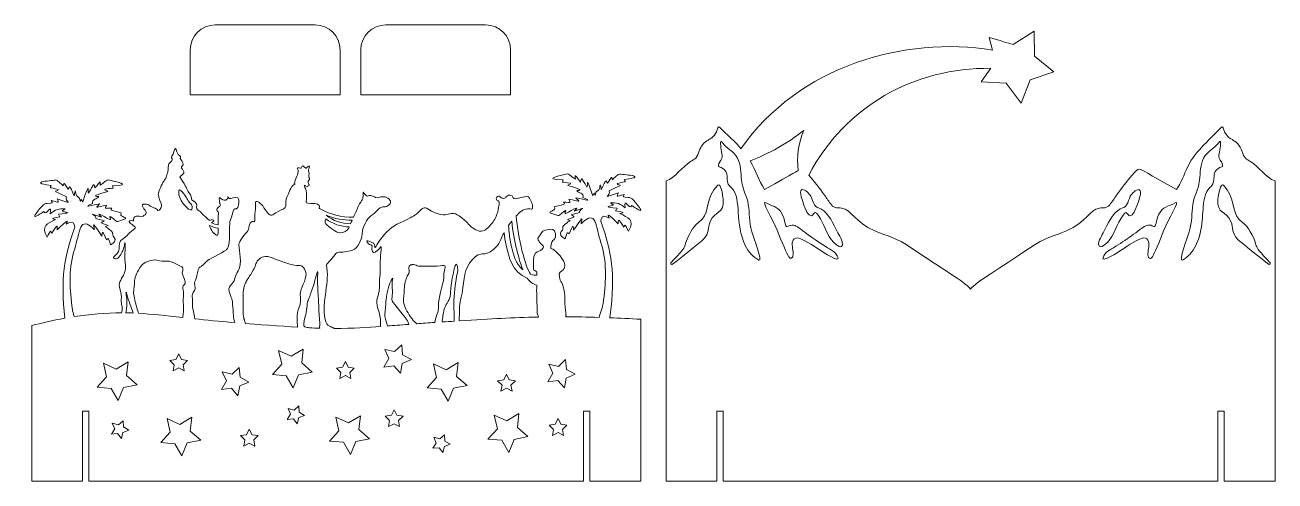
# Model space of a CAD drawing. Header units: inches. Extents: x 1885 to 2510, y -515 to -286.
import ezdxf

# ---------------------------------------------------------------- set-up
doc = ezdxf.new("R2010")
doc.units = ezdxf.units.IN
doc.header["$MEASUREMENT"] = 0
doc.layers.add('_U+0421_U+043B_U+043E_U+0439 1', color=7, linetype='Continuous')

# ---------------------------------------------------------------- blocks, each defined once
blk = doc.blocks.new('block 3')
at = {"layer": '_U+0421_U+043B_U+043E_U+0439 1', "color": 1, "lineweight": 5, "true_color": 0xff0000}
for points, knots in [([(2498.15, -354.9), (2497.28, -354.34), (2496.32, -353.91), (2495.53, -353.16), (2493.99, -351.69), (2494.31, -349.42), (2492.27, -346.7), (2491.43, -345.58), (2490.41, -344.71), (2489.28, -344.13), (2489.23, -344.02), (2489.15, -343.92), (2489.02, -343.87), (2486.86, -342.95), (2485.15, -340.77), (2484.41, -338.01), (2484.29, -337.52), (2483.89, -337.44), (2483.59, -337.73), (2473.54, -347.85), (2469.74, -351.02), (2466.59, -357.72), (2464.76, -361.6), (2463.49, -365.42), (2461.09, -368.88), (2457.09, -366.65), (2453.1, -364.43), (2449.1, -362.21), (2441.61, -358.06), (2442.59, -357.46), (2438.9, -361.71), (2436.16, -364.87), (2433.54, -368.21), (2431.06, -371.71), (2429.92, -373.31), (2428.89, -375.12), (2427.64, -376.57), (2425.91, -378.59), (2424.39, -377.91), (2422.55, -378.25), (2417.18, -379.24), (2416.26, -385.24), (2405.92, -389.68), (2399.4, -392.48), (2395.33, -392.89), (2387.47, -398.26), (2372.38, -408.58), (2361.18, -414.92), (2357.97, -418.9), (2354.76, -414.92), (2343.55, -408.58), (2328.46, -398.26), (2320.61, -392.89), (2316.54, -392.48), (2310.02, -389.68), (2299.68, -385.24), (2298.76, -379.24), (2293.38, -378.25), (2291.54, -377.91), (2290.02, -378.59), (2288.29, -376.57), (2287.04, -375.12), (2286.01, -373.31), (2284.87, -371.71), (2282.39, -368.21), (2279.78, -364.87), (2277.03, -361.71), (2295.02, -327.27), (2329.84, -307.77), (2368.1, -308.19), (2368.1, -308.19), (2363.35, -314.97), (2363.35, -314.97), (2363.35, -314.97), (2375.82, -315.68), (2375.82, -315.68), (2375.82, -315.68), (2383.33, -325.65), (2383.33, -325.65), (2383.33, -325.65), (2387.85, -314.01), (2387.85, -314.01), (2387.85, -314.01), (2399.66, -309.95), (2399.66, -309.95), (2399.66, -309.95), (2389.99, -302.05), (2389.99, -302.05), (2389.99, -302.05), (2389.78, -289.57), (2389.78, -289.57), (2389.78, -289.57), (2379.28, -296.32), (2379.28, -296.32), (2372.27, -294.18), (2375.21, -295.08), (2367.34, -292.67), (2367.34, -292.67), (2369.03, -299.08), (2369.03, -299.08), (2324.82, -291.76), (2271.98, -306.97), (2242.96, -348.56), (2240.14, -344.62), (2239.56, -344.99), (2232.34, -337.73), (2232.05, -337.44), (2231.65, -337.52), (2231.52, -338.01), (2230.79, -340.77), (2229.07, -342.95), (2226.91, -343.87), (2226.79, -343.92), (2226.71, -344.02), (2226.65, -344.13), (2224.51, -345.22), (2222.94, -347.29), (2222.13, -349.59), (2221.66, -350.9), (2221.35, -352.26), (2220.4, -353.16), (2219.61, -353.91), (2218.66, -354.34), (2217.78, -354.9), (2213.43, -357.65), (2210.29, -362.89), (2205.57, -364.66), (2205.57, -364.66), (2205.57, -515.06), (2205.57, -515.06), (2205.57, -515.06), (2230.97, -515.06), (2230.97, -515.06), (2230.97, -515.06), (2230.97, -480.06), (2230.97, -480.06), (2230.97, -480.06), (2234.14, -480.06), (2234.14, -480.06), (2234.14, -480.06), (2234.14, -515.06), (2234.14, -515.06), (2234.14, -515.06), (2481.79, -515.06), (2481.79, -515.06), (2481.79, -515.06), (2481.79, -480.06), (2481.79, -480.06), (2481.79, -480.06), (2484.97, -480.06), (2484.97, -480.06), (2484.97, -480.06), (2484.97, -515.06), (2484.97, -515.06), (2484.97, -515.06), (2510.37, -515.06), (2510.37, -515.06), (2510.37, -515.06), (2510.37, -364.66), (2510.37, -364.66), (2505.64, -362.9), (2502.5, -357.65), (2498.15, -354.9)], [0, 0, 0, 0, 1, 1, 1, 2, 2, 2, 3, 3, 3, 4, 4, 4, 5, 5, 5, 6, 6, 6, 7, 7, 7, 8, 8, 8, 9, 9, 9, 10, 10, 10, 11, 11, 11, 12, 12, 12, 13, 13, 13, 14, 14, 14, 15, 15, 15, 16, 16, 16, 17, 17, 17, 18, 18, 18, 19, 19, 19, 20, 20, 20, 21, 21, 21, 22, 22, 22, 23, 23, 23, 24, 24, 24, 25, 25, 25, 26, 26, 26, 27, 27, 27, 28, 28, 28, 29, 29, 29, 30, 30, 30, 31, 31, 31, 32, 32, 32, 33, 33, 33, 34, 34, 34, 35, 35, 35, 36, 36, 36, 37, 37, 37, 38, 38, 38, 39, 39, 39, 40, 40, 40, 41, 41, 41, 42, 42, 42, 43, 43, 43, 44, 44, 44, 45, 45, 45, 46, 46, 46, 47, 47, 47, 48, 48, 48, 49, 49, 49, 50, 50, 50, 51, 51, 51, 52, 52, 52, 53, 53, 53, 54, 54, 54, 54]), ([(2251.94, -404.3), (2249.11, -402.85), (2246.81, -400.21), (2245.18, -396.93), (2239.9, -386.37), (2243.37, -373.49), (2238.75, -368.55), (2237.79, -367.52), (2236.66, -366.77), (2236.29, -365.12), (2235.89, -363.37), (2236.43, -361.47), (2235.52, -359.9), (2234.74, -358.55), (2233.41, -357.89), (2232.16, -357.62), (2231.94, -357.58), (2231.8, -357.27), (2231.8, -357.02), (2231.76, -355.37), (2232.88, -354.58), (2233.46, -353.3), (2233.92, -352.3), (2233.55, -351.09), (2233.36, -350.04), (2232.96, -347.84), (2232.26, -343.36), (2233.57, -345.25), (2235.79, -348.47), (2239.38, -349.5), (2241.29, -353.15), (2242.98, -356.4), (2242.93, -360.5), (2243.37, -364.22), (2244.04, -369.91), (2246.01, -371.71), (2246.73, -376.4), (2247.43, -380.99), (2246.87, -384.64), (2248.56, -390.18), (2249.35, -392.78), (2254.04, -405.37), (2251.94, -404.3)], [0, 0, 0, 0, 1, 1, 1, 2, 2, 2, 3, 3, 3, 4, 4, 4, 5, 5, 5, 6, 6, 6, 7, 7, 7, 8, 8, 8, 9, 9, 9, 10, 10, 10, 11, 11, 11, 12, 12, 12, 13, 13, 13, 14, 14, 14, 14]), ([(2274.48, -339.33), (2271.79, -345.75), (2270.85, -352.66), (2271.67, -359.45), (2271.67, -359.45), (2270.29, -360.29), (2254.84, -368.88), (2251.72, -364.37), (2250.49, -359.22), (2247.66, -354.56), (2257.08, -350.96), (2266.14, -345.92), (2274.48, -339.33)], [0, 0, 0, 0, 1, 1, 1, 2, 2, 2, 3, 3, 3, 4, 4, 4, 4]), ([(2480.41, -359.9), (2479.51, -361.47), (2480.04, -363.37), (2479.64, -365.12), (2478.92, -368.31), (2476.31, -367.26), (2475.01, -373.48), (2473.6, -380.21), (2474.87, -388.7), (2470.76, -396.93), (2469.13, -400.21), (2466.82, -402.85), (2463.99, -404.3), (2461.9, -405.37), (2466.58, -392.78), (2467.38, -390.18), (2469.07, -384.64), (2468.5, -380.99), (2469.2, -376.4), (2469.92, -371.71), (2471.89, -369.91), (2472.56, -364.22), (2473, -360.5), (2472.95, -356.4), (2474.64, -353.15), (2476.55, -349.5), (2480.15, -348.47), (2482.37, -345.25), (2483.67, -343.36), (2482.97, -347.84), (2482.57, -350.04), (2482.39, -351.09), (2482.01, -352.3), (2482.47, -353.3), (2483.05, -354.58), (2484.17, -355.37), (2484.14, -357.02), (2484.13, -357.27), (2483.99, -357.58), (2483.78, -357.62), (2482.52, -357.89), (2481.2, -358.55), (2480.41, -359.9)], [0, 0, 0, 0, 1, 1, 1, 2, 2, 2, 3, 3, 3, 4, 4, 4, 5, 5, 5, 6, 6, 6, 7, 7, 7, 8, 8, 8, 9, 9, 9, 10, 10, 10, 11, 11, 11, 12, 12, 12, 13, 13, 13, 14, 14, 14, 14]), ([(2227.63, -385.03), (2226.4, -388.02), (2227.41, -390.76), (2224.14, -394.02), (2224, -394.16), (2209.22, -406.44), (2208.42, -406.52), (2208.01, -406.56), (2207.74, -405.78), (2208.07, -405.45), (2218.42, -394.96), (2212.76, -399.02), (2218.09, -389.84), (2220.12, -386.34), (2221.88, -385.69), (2223.64, -383.74), (2227.26, -379.73), (2225.44, -372.7), (2231.39, -366.77), (2232.81, -365.35), (2233.95, -371.45), (2234.15, -373.82), (2234.82, -381.58), (2230.01, -379.2), (2227.63, -385.03)], [0, 0, 0, 0, 1, 1, 1, 2, 2, 2, 3, 3, 3, 4, 4, 4, 5, 5, 5, 6, 6, 6, 7, 7, 7, 8, 8, 8, 8]), ([(2293.43, -397.48), (2292.82, -398.06), (2291.44, -397.04), (2290.87, -396.65), (2286.9, -393.89), (2285.17, -387.75), (2282.79, -383.6), (2279.18, -377.35), (2279.96, -382.71), (2277.8, -382.04), (2276.83, -381.74), (2276.17, -380.46), (2275.72, -379.41), (2268.79, -363.6), (2276.69, -369.76), (2278, -372.29), (2278.7, -373.66), (2279.07, -375.31), (2279.82, -376.64), (2280.55, -377.9), (2282, -378), (2283.05, -378.62), (2287, -380.91), (2289.31, -386.25), (2291.59, -390.68), (2292.55, -392.53), (2294.91, -396.05), (2293.43, -397.48)], [0, 0, 0, 0, 1, 1, 1, 2, 2, 2, 3, 3, 3, 4, 4, 4, 5, 5, 5, 6, 6, 6, 7, 7, 7, 8, 8, 8, 9, 9, 9, 9]), ([(2422.51, -397.48), (2421.03, -396.05), (2423.39, -392.53), (2424.34, -390.68), (2426.62, -386.25), (2428.93, -380.91), (2432.88, -378.62), (2433.93, -378), (2435.39, -377.9), (2436.11, -376.64), (2436.87, -375.31), (2437.23, -373.66), (2437.94, -372.29), (2439.24, -369.76), (2447.14, -363.6), (2440.22, -379.41), (2439.76, -380.46), (2439.1, -381.74), (2438.13, -382.04), (2435.98, -382.71), (2436.75, -377.35), (2433.14, -383.6), (2430.77, -387.74), (2429.03, -393.9), (2425.06, -396.65), (2424.49, -397.04), (2423.11, -398.06), (2422.51, -397.48)], [0, 0, 0, 0, 1, 1, 1, 2, 2, 2, 3, 3, 3, 4, 4, 4, 5, 5, 5, 6, 6, 6, 7, 7, 7, 8, 8, 8, 9, 9, 9, 9]), ([(2507.51, -406.52), (2506.72, -406.44), (2491.94, -394.16), (2491.8, -394.02), (2488.52, -390.76), (2489.53, -388.02), (2488.31, -385.03), (2485.93, -379.2), (2481.11, -381.58), (2481.78, -373.82), (2481.99, -371.45), (2483.12, -365.35), (2484.54, -366.77), (2490.5, -372.7), (2488.67, -379.73), (2492.29, -383.74), (2494.06, -385.69), (2495.82, -386.34), (2497.84, -389.84), (2503.17, -399.02), (2497.51, -394.96), (2507.86, -405.45), (2508.19, -405.78), (2507.92, -406.56), (2507.51, -406.52)], [0, 0, 0, 0, 1, 1, 1, 2, 2, 2, 3, 3, 3, 4, 4, 4, 5, 5, 5, 6, 6, 6, 7, 7, 7, 8, 8, 8, 8]), ([(2291.06, -403.9), (2283.22, -401.28), (2271.46, -389.63), (2269.14, -394.27), (2268.15, -396.26), (2269.13, -398.88), (2269.16, -401.01), (2269.2, -403.87), (2267.82, -404.03), (2266.95, -402.62), (2266.29, -401.56), (2263.34, -395.03), (2261.18, -389.37), (2259.07, -383.81), (2252.67, -373.84), (2255.58, -375.61), (2258.32, -377.28), (2261.48, -377.11), (2263.65, -381.21), (2265.42, -384.55), (2264.95, -387.94), (2266.23, -387.46), (2271.47, -385.52), (2270.18, -387.98), (2285.22, -397.4), (2288.36, -399.37), (2290.81, -400.26), (2291.66, -403.13), (2291.79, -403.59), (2291.39, -404.01), (2291.06, -403.9)], [0, 0, 0, 0, 1, 1, 1, 2, 2, 2, 3, 3, 3, 4, 4, 4, 5, 5, 5, 6, 6, 6, 7, 7, 7, 8, 8, 8, 9, 9, 9, 10, 10, 10, 10]), ([(2454.75, -389.37), (2452.59, -395.03), (2449.64, -401.56), (2448.98, -402.62), (2448.63, -403.19), (2448.09, -403.69), (2447.51, -403.39), (2446.79, -403.02), (2446.76, -401.85), (2446.77, -401.01), (2446.8, -398.88), (2447.78, -396.26), (2446.79, -394.27), (2444.47, -389.63), (2432.72, -401.28), (2424.88, -403.9), (2424.54, -404.01), (2424.14, -403.59), (2424.27, -403.13), (2425.12, -400.25), (2427.59, -399.36), (2430.72, -397.4), (2433.73, -395.52), (2436.7, -393.51), (2439.61, -391.38), (2440.99, -390.36), (2442.34, -389.28), (2443.72, -388.28), (2447.29, -385.74), (2448.68, -387.08), (2449.7, -387.46), (2450.99, -387.94), (2450.51, -384.55), (2452.28, -381.21), (2453.13, -379.61), (2454.27, -378.46), (2455.66, -377.72), (2457.2, -376.9), (2458.85, -376.53), (2460.36, -375.61), (2463.27, -373.84), (2456.86, -383.81), (2454.75, -389.37)], [0, 0, 0, 0, 1, 1, 1, 2, 2, 2, 3, 3, 3, 4, 4, 4, 5, 5, 5, 6, 6, 6, 7, 7, 7, 8, 8, 8, 9, 9, 9, 10, 10, 10, 11, 11, 11, 12, 12, 12, 13, 13, 13, 14, 14, 14, 14])]:
    blk.add_open_spline(points, degree=3, knots=knots, dxfattribs=at)
blk = doc.blocks.new('block 2')
at = {"layer": '_U+0421_U+043B_U+043E_U+0439 1'}
blk.add_blockref('block 3', (0, 0), dxfattribs=at)
blk = doc.blocks.new('block 5')
at = {"layer": '_U+0421_U+043B_U+043E_U+0439 1', "color": 1, "lineweight": 5, "true_color": 0xff0000}
for points in [[(2021.62, -461.89), (2018.91, -468.34), (2015.44, -462.26), (2008.46, -461.67), (2013.17, -456.49), (2011.58, -449.67), (2017.96, -452.55), (2023.95, -448.93), (2023.18, -455.89), (2028.48, -460.46), (2021.62, -461.89)], [(2073.49, -456.12), (2072.55, -461), (2069.25, -457.29), (2064.32, -457.9), (2066.83, -453.61), (2064.73, -449.11), (2069.58, -450.18), (2073.21, -446.78), (2073.7, -451.73), (2078.04, -454.13), (2073.49, -456.12)], [(1933.97, -468.24), (1931.25, -474.69), (1927.78, -468.61), (1920.81, -468.02), (1925.52, -462.84), (1923.92, -456.02), (1930.3, -458.9), (1936.29, -455.28), (1935.52, -462.24), (1940.82, -466.81), (1933.97, -468.24)], [(1964.34, -459.8), (1961.59, -458.35), (1958.83, -459.8), (1959.36, -456.73), (1957.12, -454.56), (1960.21, -454.11), (1961.59, -451.32), (1962.97, -454.11), (1966.05, -454.56), (1963.82, -456.73), (1964.34, -459.8)], [(2043.63, -457.99), (2045.01, -455.2), (2046.39, -457.99), (2049.47, -458.44), (2047.24, -460.61), (2047.77, -463.69), (2045.01, -462.24), (2042.25, -463.69), (2042.78, -460.61), (2040.55, -458.44), (2043.63, -457.99)], [(2099.12, -468.59), (2096.4, -475.04), (2092.93, -468.96), (2085.96, -468.37), (2090.67, -463.19), (2089.07, -456.38), (2095.45, -459.26), (2101.44, -455.63), (2100.68, -462.59), (2105.97, -467.17), (2099.12, -468.59)], [(2155.58, -463.53), (2154.63, -468.41), (2151.33, -464.7), (2146.4, -465.31), (2148.92, -461.02), (2146.81, -456.52), (2151.66, -457.59), (2155.29, -454.19), (2155.78, -459.14), (2160.13, -461.54), (2155.58, -463.53)], [(1991.24, -472.29), (1987.94, -468.58), (1983.01, -469.19), (1985.53, -464.9), (1983.42, -460.4), (1988.27, -461.47), (1991.9, -458.07), (1992.39, -463.02), (1996.74, -465.42), (1992.19, -467.41), (1991.24, -472.29)], [(2128.44, -470.04), (2125.68, -468.59), (2122.92, -470.04), (2123.45, -466.96), (2121.22, -464.79), (2124.3, -464.34), (2125.68, -461.55), (2127.06, -464.34), (2130.14, -464.79), (2127.91, -466.96), (2128.44, -470.04)], [(2021.68, -483.29), (2020.96, -486.32), (2018.99, -483.91), (2015.88, -484.16), (2017.57, -481.54), (2016.37, -478.66), (2019.39, -479.46), (2021.75, -477.43), (2021.92, -480.54), (2024.58, -482.17), (2021.68, -483.29)], [(2072.18, -487.8), (2069.42, -486.35), (2066.66, -487.8), (2067.19, -484.73), (2064.96, -482.56), (2068.04, -482.11), (2069.42, -479.31), (2070.8, -482.11), (2073.88, -482.56), (2071.65, -484.73), (2072.18, -487.8)], [(2129.54, -494.22), (2126.82, -500.67), (2123.36, -494.59), (2116.38, -494.01), (2121.09, -488.83), (2119.49, -482.01), (2125.88, -484.89), (2131.86, -481.27), (2131.1, -488.23), (2136.4, -492.8), (2129.54, -494.22)], [(1933.67, -490.7), (1932.95, -493.73), (1930.98, -491.31), (1927.87, -491.57), (1929.56, -488.95), (1928.36, -486.07), (1931.38, -486.87), (1933.74, -484.84), (1933.91, -487.95), (1936.57, -489.57), (1933.67, -490.7)], [(1965.8, -495.99), (1963.08, -502.44), (1959.61, -496.36), (1952.64, -495.77), (1957.35, -490.59), (1955.75, -483.77), (1962.13, -486.65), (1968.12, -483.03), (1967.36, -489.99), (1972.65, -494.57), (1965.8, -495.99)], [(2050.28, -495.28), (2047.56, -501.73), (2044.09, -495.65), (2037.12, -495.06), (2041.83, -489.89), (2040.23, -483.07), (2046.61, -485.95), (2052.6, -482.33), (2051.84, -489.28), (2057.13, -493.86), (2050.28, -495.28)], [(2154.24, -492.26), (2151.48, -490.81), (2148.72, -492.26), (2149.25, -489.19), (2147.02, -487.02), (2150.1, -486.57), (2151.48, -483.78), (2152.86, -486.57), (2155.94, -487.02), (2153.71, -489.19), (2154.24, -492.26)], [(1999.67, -497.55), (1996.91, -496.11), (1994.15, -497.55), (1994.68, -494.48), (1992.45, -492.31), (1995.53, -491.86), (1996.91, -489.07), (1998.29, -491.86), (2001.37, -492.31), (1999.14, -494.48), (1999.67, -497.55)], [(2094.59, -497.75), (2093.87, -500.79), (2091.9, -498.37), (2088.79, -498.62), (2090.48, -496), (2089.28, -493.13), (2092.3, -493.93), (2094.66, -491.9), (2094.83, -495.01), (2097.49, -496.63), (2094.59, -497.75)]]:
    blk.add_lwpolyline(points, dxfattribs=at)
for points, knots in [([(2177.28, -433.21), (2177.43, -432.76), (2177.56, -432.24), (2177.63, -431.64), (2180.27, -411.66), (2178.09, -398.85), (2173.15, -385.84), (2172.91, -385.21), (2172.78, -384.27), (2173.08, -383.74), (2174.12, -381.88), (2174.31, -381.91), (2177.12, -383.33), (2175.91, -380.55), (2176.63, -381.51), (2181.65, -386.09), (2181.56, -383.03), (2181.88, -384.09), (2184.36, -387.79), (2185.32, -386.43), (2184.85, -386.23), (2186.74, -389.81), (2190.09, -383.92), (2186.46, -383.17), (2182.46, -380.92), (2185.78, -380.5), (2182.7, -380.05), (2180.31, -379.65), (2180.55, -379.24), (2180.76, -378.88), (2181.08, -378.32), (2175.02, -377.55), (2175.6, -377.62), (2179.23, -376.78), (2178.77, -376.41), (2178.37, -376.09), (2177.75, -375.6), (2180.63, -375.28), (2182.84, -376.13), (2185.13, -378.14), (2184.19, -372.09), (2187.21, -379.74), (2188.43, -376.94), (2189.37, -377.64), (2197.52, -383.55), (2189.06, -374.09), (2188.43, -373.39), (2187.56, -372.96), (2186.63, -372.87), (2183.57, -372.59), (2183.87, -373), (2184.61, -371.45), (2180.29, -372.52), (2180.83, -372.79), (2181.71, -370.61), (2172.17, -373.87), (2178.24, -372.03), (2177.04, -369.57), (2186.02, -365.4), (2181.5, -367.67), (2181.1, -365.88), (2185.88, -364.82), (2185.3, -365.3), (2184.75, -363.91), (2197.79, -362.21), (2182.76, -361.38), (2182.4, -361.17), (2181.88, -360.85), (2178.98, -363.78), (2178.67, -364.09), (2178.13, -362.39), (2178.6, -362.2), (2176.22, -365.76), (2175.19, -364.02), (2175.83, -363.59), (2173.09, -369.06), (2172.4, -363.51), (2172.67, -369.17), (2171.54, -369.49), (2170.08, -369.91), (2170.54, -370.94), (2170.05, -371.93), (2169.65, -370.33), (2169.94, -370.33), (2168.88, -372.04), (2164.81, -360.33), (2166.79, -367.42), (2165.91, -367.69), (2163.04, -362.67), (2163.29, -362.78), (2162.77, -365.17), (2159.56, -361.21), (2160.09, -361.36), (2160.16, -363.69), (2157.43, -362.04), (2156.86, -360.46), (2154.68, -361.45), (2154.33, -361.62), (2142.22, -363.8), (2154.02, -364.12), (2153.51, -365.5), (2152.9, -365.09), (2157.77, -365.69), (2157.9, -367.56), (2152.32, -365.47), (2162.42, -368.88), (2162.32, -369.42), (2162.57, -369.3), (2160.87, -369.41), (2161.64, -370.84), (2164.48, -370.54), (2163.96, -372.95), (2168.99, -375.01), (2165.54, -374.24), (2160.36, -373.11), (2160.98, -373.7), (2161.42, -374.11), (2161.87, -374.53), (2161.66, -374.96), (2162.27, -374.96), (2156.91, -373.8), (2157.8, -375.78), (2158.29, -375.41), (2154.29, -375.23), (2154.98, -376.56), (2155.61, -376.07), (2149.59, -377.55), (2150.97, -379.8), (2147.02, -379.44), (2147.42, -380.58), (2147.42, -380.58), (2151.38, -381.92), (2151.38, -381.92), (2151.65, -382.04), (2151.96, -382.02), (2152.18, -381.83), (2155.72, -378.77), (2155.79, -378.85), (2154.94, -380.67), (2154.83, -380.9), (2155.08, -381.14), (2155.31, -381.02), (2159.25, -378.86), (2162.86, -376.69), (2159.55, -379.78), (2168, -377.02), (2161.52, -378.89), (2162.24, -380.48), (2160.99, -380.8), (2159.72, -381.13), (2158.01, -381.57), (2160.07, -382.85), (2160.33, -382.29), (2156.21, -383.98), (2158.53, -384.96), (2157.23, -384.24), (2156, -385.63), (2155.2, -386.52), (2153.51, -386.7), (2153.89, -388.57), (2154.12, -389.69), (2151.92, -390.14), (2152.93, -391.92), (2153.47, -392.89), (2153.68, -392.88), (2154.98, -393.63), (2156.3, -389.87), (2155.85, -390.29), (2156.97, -391.16), (2159.03, -386.57), (2159, -386.44), (2159.28, -389.32), (2162.76, -384.26), (2164.31, -381.53), (2162.94, -385.77), (2163.33, -386.03), (2162.95, -386.16), (2165.07, -384.34), (2167.32, -382.42), (2169.37, -382.86), (2170.23, -385.67), (2171.39, -389.43), (2172.16, -393.3), (2173.32, -397.05), (2176.26, -406.65), (2175.18, -416.34), (2174.09, -426.02), (2173.91, -427.62), (2172.78, -430.75), (2171.98, -433.03), (2166.1, -432.85), (2160.56, -432.77), (2155.4, -432.75), (2155.57, -431.94), (2155.39, -431.99), (2154.89, -425.88), (2154.65, -422.92), (2155.03, -422.96), (2154.72, -420.77), (2153.96, -415.15), (2152.59, -415.63), (2152.13, -412.74), (2151.68, -409.95), (2153.1, -410.26), (2154.03, -409.21), (2154.85, -408.29), (2154.92, -407.12), (2154.93, -406.9), (2155.05, -404.56), (2150.23, -399.36), (2148.96, -398.9), (2148.46, -398.72), (2148.13, -398.78), (2147.91, -398.49), (2147.78, -398.33), (2147.72, -398.09), (2147.91, -397.15), (2148.57, -393.93), (2149.21, -394.71), (2149.86, -393.42), (2150.02, -393.11), (2150.39, -392.26), (2150.22, -391.19), (2149.82, -388.5), (2147.97, -388.83), (2146.94, -388.92), (2143.86, -389.2), (2143.47, -390.15), (2142.64, -391.52), (2141.35, -393.62), (2140.86, -393.38), (2142.27, -395.37), (2142.59, -395.81), (2142.79, -396.09), (2143.17, -396.38), (2143.64, -396.74), (2143.94, -396.78), (2144.1, -397.11), (2144.28, -397.51), (2144.09, -397.97), (2144.02, -398.13), (2142.65, -401.28), (2138.83, -397.83), (2139.11, -406.57), (2139.16, -408.38), (2139, -408.87), (2139.43, -409.29), (2139.94, -409.78), (2140.96, -409.6), (2140.93, -411.2), (2140.93, -411.43), (2140.93, -411.67), (2140.92, -411.91), (2139.85, -411.92), (2138.77, -411.77), (2137.63, -411.39), (2135, -407.3), (2131.44, -393.52), (2130.53, -382.18), (2131.98, -380.58), (2134.04, -378.7), (2136.24, -378.58), (2137.74, -378.51), (2139.05, -379.76), (2138.75, -376.92), (2138.72, -376.62), (2138.64, -376.15), (2137.86, -374.53), (2136.89, -372.51), (2136.87, -371.99), (2133.81, -372.7), (2133.2, -372.85), (2130.3, -374), (2129.38, -373.43), (2128.83, -373.09), (2129.03, -372.61), (2128.45, -372.18), (2127.83, -371.71), (2126.81, -371.68), (2126.1, -372.05), (2125.31, -372.47), (2125.42, -373.1), (2124.68, -373.31), (2124.14, -373.47), (2123.48, -373.31), (2123.02, -373.03), (2122.57, -372.75), (2122.45, -372.44), (2121.96, -372.34), (2121.86, -372.32), (2121.52, -372.25), (2121.19, -372.42), (2120.7, -372.68), (2120.45, -373.38), (2120.62, -373.88), (2120.82, -374.44), (2121.42, -374.36), (2121.8, -374.97), (2122.1, -375.46), (2122.03, -376.01), (2121.96, -376.48), (2121.62, -378.72), (2121.45, -379.85), (2120.99, -381.02), (2120.27, -382.83), (2119.55, -384.64), (2117.86, -386.54), (2116.48, -388.09), (2115.11, -389.64), (2113.04, -389.78), (2111.61, -389.88), (2110.52, -389.26), (2109.43, -388.64), (2107.29, -387.44), (2107.04, -386.36), (2104.72, -384.3), (2096.44, -376.95), (2098.58, -384.79), (2088.13, -379.76), (2085.81, -378.64), (2085.64, -378.04), (2084.6, -378.1), (2082.98, -378.19), (2082.63, -379.73), (2079.74, -381.83), (2078.93, -382.42), (2078.05, -382.88), (2076.29, -383.82), (2072.43, -385.87), (2072.11, -385.54), (2070.04, -386.78), (2065.61, -389.43), (2062.05, -394.39), (2061.16, -396.11), (2060.79, -396.82), (2060.21, -398.06), (2059.9, -397.97), (2059.62, -397.9), (2059.98, -396.82), (2059.33, -396.03), (2059.1, -395.74), (2058.61, -395.55), (2057.63, -395.18), (2056.48, -394.73), (2055.9, -394.52), (2055.76, -394.69), (2055.59, -394.91), (2056.01, -395.64), (2056.57, -396.11), (2057.41, -396.81), (2058.11, -396.56), (2058.4, -397.12), (2058.63, -397.57), (2058.23, -397.84), (2058.28, -398.83), (2058.39, -401.03), (2059.46, -400.93), (2061.16, -399.47), (2062.34, -398.46), (2062.65, -397.41), (2062.9, -397.49), (2063.17, -397.57), (2062.96, -398.75), (2062.78, -400.53), (2062.37, -404.61), (2062.53, -408.47), (2062.5, -409.57), (2062.4, -412.86), (2062.09, -412.72), (2062.05, -415.54), (2062.01, -417.98), (2062.26, -418.76), (2061.4, -422.11), (2060.73, -424.72), (2060.39, -424.49), (2060.96, -427.22), (2061.32, -429), (2062.48, -431.88), (2062.58, -433.95), (2062.61, -434.7), (2062.61, -437.1), (2062.65, -437.6), (2056.3, -438.07), (2049.21, -438.55), (2039.36, -438.54), (2037.92, -437.37), (2035.61, -437.9), (2034.85, -434.03), (2033.09, -424.9), (2037.42, -414.92), (2035.52, -406.8), (2035.83, -406.16), (2036.29, -405.82), (2037.69, -404.23), (2040.21, -401.36), (2039.92, -401.11), (2040.82, -400.65), (2042.14, -399.98), (2042.59, -400.6), (2045.72, -400.07), (2048.22, -399.64), (2050.95, -399.51), (2052.92, -393.7), (2053.8, -391.1), (2053.12, -390.6), (2054.14, -387.73), (2056.1, -382.27), (2057.74, -382.76), (2060.66, -379.74), (2061.63, -378.73), (2062.08, -378.11), (2063.1, -377.78), (2064.13, -377.46), (2064.59, -377.87), (2065.6, -377.39), (2068.19, -376.21), (2068.14, -374.52), (2066.24, -373.23), (2065.33, -372.61), (2064.38, -372.56), (2063.83, -372.54), (2061.99, -372.49), (2061.48, -373.35), (2060.16, -372.94), (2059.74, -372.8), (2057.72, -371.65), (2056.88, -371.86), (2056.12, -372.05), (2056.12, -372.9), (2054.78, -371.32), (2054.19, -370.62), (2054.08, -370.26), (2053.95, -370.29), (2053.68, -370.36), (2054.18, -371.84), (2053.7, -373.48), (2053.4, -374.5), (2052.99, -374.66), (2052.13, -376.07), (2051.53, -377.07), (2051.45, -377.47), (2050.57, -379.55), (2049.85, -381.25), (2049.71, -381.44), (2049.12, -382.72), (2043.11, -382.9), (2037.3, -381.5), (2032.05, -378.47), (2032.02, -378.43), (2031.99, -378.38), (2031.95, -378.34), (2031.95, -377.61), (2032.13, -377.3), (2031.91, -376.9), (2031.23, -375.64), (2028.56, -375.88), (2027.65, -375.88), (2025, -375.85), (2025.4, -375.69), (2025.54, -373.82), (2025.66, -372.3), (2025.48, -369.17), (2025.1, -368.38), (2024.73, -367.57), (2024.07, -367.2), (2024.49, -366.8), (2025.18, -367.09), (2025.71, -367.5), (2026.3, -367.31), (2026.62, -367.2), (2026.97, -366.93), (2026.96, -366.65), (2026.94, -366.4), (2026.64, -366.37), (2026.48, -365.97), (2026.38, -365.74), (2026.41, -365.48), (2026.42, -365.23), (2026.44, -364.88), (2026.46, -364.54), (2026.66, -364.22), (2026.9, -363.81), (2027.17, -363.82), (2027.19, -363.56), (2027.22, -363.27), (2026.87, -363.18), (2026.72, -362.73), (2026.62, -362.45), (2026.71, -362.37), (2026.78, -361.66), (2026.82, -361.15), (2026.87, -360.61), (2026.78, -360.14), (2026.68, -359.61), (2026.53, -359.53), (2026.57, -359.13), (2026.59, -358.89), (2026.66, -358.86), (2026.84, -358.3), (2027.01, -357.74), (2027.33, -356.91), (2026.48, -357.29), (2025.79, -357.56), (2025.76, -358.28), (2025.35, -358.3), (2025.23, -358.31), (2025.19, -358.25), (2024.61, -357.77), (2023.85, -357.14), (2023.76, -357.09), (2023.66, -357.11), (2023.26, -357.19), (2023.36, -358.03), (2022.85, -358.22), (2022.59, -358.3), (2022.5, -358.11), (2021.9, -358.06), (2021.58, -358.04), (2020.94, -358.05), (2020.86, -358.28), (2020.81, -358.43), (2021.1, -358.55), (2021.28, -358.96), (2021.34, -359.08), (2021.41, -359.3), (2021.37, -359.88), (2021.29, -361.15), (2020.88, -361.93), (2020.42, -363.12), (2019.42, -365.64), (2019.94, -364.62), (2019.67, -365.2), (2019.49, -365.6), (2019.15, -366.2), (2019.81, -366.14), (2018.22, -366.9), (2017.84, -367.96), (2017.27, -369.31), (2016.11, -372.05), (2015.53, -373.42), (2015.45, -373.77), (2014.89, -376.3), (2015.61, -376.89), (2014.82, -378.03), (2014.24, -378.86), (2013.85, -378.57), (2011.34, -379.99), (2008.04, -381.86), (2008.03, -382.78), (2005.86, -380.28), (2004.2, -378.38), (2004.18, -377.54), (2002.82, -376.27), (2002.54, -376), (2000.96, -374.54), (2000.28, -374.95), (1999.89, -375.18), (2000.08, -375.81), (2000.08, -377.49), (2000.08, -380.11), (1999.63, -379.98), (1999.69, -382.24), (1999.72, -383.73), (1999.95, -384.76), (1999.44, -385.03), (1999.06, -385.24), (1998.61, -384.82), (1998.02, -385.08), (1996.86, -385.59), (1996.63, -388.51), (1996.5, -389), (1996.25, -389.97), (1995.85, -389.92), (1994.25, -391.93), (1992.84, -393.72), (1992.12, -394.62), (1991.85, -395.71), (1991.32, -397.79), (1993.29, -403.94), (1992.05, -408.15), (1991.6, -409.66), (1991.24, -409.52), (1990.19, -412.06), (1989.22, -414.38), (1989.59, -414.32), (1988.97, -415.29), (1987.95, -416.86), (1986.81, -417.32), (1986.71, -418.73), (1986.61, -419.98), (1988.11, -423.5), (1988.23, -423.81), (1988.5, -424.54), (1988.86, -430.81), (1989.09, -433.19), (1989.22, -434.55), (1989.37, -434.26), (1989.61, -435.65), (1981.86, -435), (1975.31, -434.35), (1969.61, -433.75), (1968.06, -424.76), (1968.47, -429.43), (1968.47, -425.37), (1968.48, -422.42), (1968.22, -422.38), (1968.47, -421.47), (1968.87, -420.06), (1969.52, -420.08), (1969.76, -418.72), (1969.96, -417.57), (1969.55, -417.37), (1969.58, -416), (1969.61, -414.56), (1970.08, -414.49), (1970.68, -412.1), (1971.24, -409.89), (1970.95, -409.48), (1971.6, -408.51), (1971.98, -407.92), (1972.07, -408.1), (1973.76, -406.63), (1975.42, -405.2), (1975.62, -404.79), (1976.78, -404.03), (1977.99, -403.18), (1985.21, -399.9), (1986.03, -398.48), (1987.55, -395.86), (1986.79, -387.15), (1987.24, -384.97), (1987.54, -383.49), (1987.79, -383.78), (1988.38, -381.62), (1988.82, -380.02), (1988.95, -378.91), (1989.7, -378.65), (1990.07, -378.52), (1990.19, -378.74), (1990.55, -378.61), (1991.82, -378.17), (1991.67, -375.13), (1991.65, -374.79), (1991.61, -373.94), (1991.57, -373.39), (1991.17, -373.1), (1990.27, -372.44), (1987.5, -373.84), (1986.88, -373.36), (1986.53, -373.09), (1986.58, -372.59), (1986.4, -372.59), (1986.15, -372.58), (1986.21, -373.51), (1985.59, -374.02), (1985.1, -374.42), (1984.03, -374.62), (1982.87, -373.65), (1982.23, -373.11), (1981.68, -371.76), (1981.99, -374.86), (1982.17, -376.41), (1982.49, -376.93), (1982.14, -377.4), (1981.86, -377.77), (1981.56, -377.58), (1981.15, -378.06), (1980.79, -378.47), (1980.54, -379.15), (1980.78, -379.6), (1980.93, -379.89), (1981.15, -379.85), (1981.37, -380.12), (1981.75, -380.61), (1981.48, -381.36), (1981.33, -382.03), (1981.29, -382.19), (1981.3, -386.51), (1981.3, -386.69), (1980.12, -386.51), (1979.04, -386.14), (1978.06, -385.67), (1979.01, -384.76), (1979.85, -384.29), (1978.32, -384.15), (1977.58, -384.1), (1977.32, -384.39), (1976.85, -384.3), (1976.45, -384.23), (1976.31, -383.95), (1975.78, -383.38), (1974.73, -382.24), (1974.48, -382.46), (1973.43, -381.29), (1972.7, -380.48), (1972.88, -380.43), (1972.37, -380.01), (1971.57, -379.33), (1970.98, -379.3), (1970.72, -378.65), (1970.22, -377.39), (1971.27, -376.46), (1969.65, -375.08), (1969.11, -374.64), (1968.9, -374.79), (1968.51, -374.42), (1967.99, -373.93), (1968, -373.3), (1967.85, -372.62), (1967.67, -371.82), (1967.44, -371.71), (1966.38, -369.9), (1965.08, -367.69), (1965.42, -367.85), (1964.25, -365.9), (1962.01, -362.18), (1962.57, -363.06), (1962.11, -362.53), (1964.36, -360.8), (1964.77, -360.59), (1963.71, -359.14), (1963.27, -358.53), (1962.98, -358.39), (1962.95, -357.97), (1962.92, -357.66), (1963.07, -357.39), (1963.11, -357.33), (1963.5, -356.64), (1964.29, -357.08), (1963.67, -355.71), (1962.92, -353.85), (1961.98, -353.92), (1962.51, -352.76), (1962.64, -352.47), (1962.49, -352.12), (1962.18, -352.05), (1960.8, -351.76), (1960.42, -348.33), (1959.92, -348.31), (1959.37, -348.31), (1959.14, -351.45), (1958.1, -352.25), (1957.87, -352.43), (1957.85, -352.75), (1958.02, -352.98), (1958.38, -353.44), (1958.55, -354.05), (1958.2, -354.57), (1958.07, -354.69), (1957.94, -354.81), (1957.84, -354.94), (1957.84, -354.94), (1957.84, -354.94), (1957.83, -354.94), (1956.55, -355.88), (1956.5, -356.03), (1956.3, -357.88), (1956.17, -359.07), (1956.34, -359.35), (1956.12, -360.27), (1955.99, -360.82), (1955.93, -360.7), (1955.63, -361.63), (1955.28, -362.67), (1955.25, -363.1), (1955.16, -363.47), (1954.79, -363.87), (1954.35, -364.39), (1953.93, -364.99), (1953.37, -365.79), (1951.38, -370.51), (1951.36, -371.34), (1951.32, -373.1), (1953.02, -375.97), (1952.98, -376.88), (1952.91, -378.24), (1951.85, -379.56), (1951.21, -379.45), (1951.01, -379.42), (1950.94, -379.25), (1950.74, -379.01), (1950.17, -378.34), (1949.6, -378.26), (1948.46, -377.77), (1946.57, -376.94), (1946.7, -376.51), (1945.55, -376.3), (1945.38, -376.26), (1943.77, -375.97), (1943.43, -376.59), (1943.22, -376.97), (1943.57, -377.55), (1944.2, -378.57), (1945.01, -379.89), (1945.41, -380.06), (1945.37, -380.59), (1945.31, -381.41), (1944.29, -382), (1943.72, -382.21), (1942.37, -382.72), (1940.93, -382.06), (1940.34, -382.24), (1939.82, -382.41), (1939.35, -382.86), (1939.13, -383.35), (1938.84, -384.01), (1939.06, -384.58), (1938.76, -384.71), (1938.57, -384.79), (1938.42, -384.55), (1937.99, -384.48), (1937.48, -384.41), (1936.83, -384.61), (1936.74, -384.93), (1936.7, -385.06), (1936.75, -385.31), (1938.25, -386.47), (1939.53, -387.45), (1939.85, -387.54), (1939.9, -387.9), (1939.97, -388.46), (1939.24, -388.83), (1937.92, -389.88), (1936.15, -391.3), (1936.6, -391.33), (1934.84, -392.75), (1932.2, -394.87), (1932.2, -394.27), (1931.86, -397.08), (1931.52, -399.97), (1932.11, -399.64), (1930.09, -401.64), (1929.36, -402.38), (1928.94, -402.63), (1928.99, -402.99), (1929.05, -403.36), (1929.55, -403.65), (1929.98, -403.69), (1931.41, -403.83), (1933.05, -400.99), (1933.58, -399.62), (1934.5, -397.25), (1934.51, -395.47), (1934.65, -395.47), (1934.97, -395.49), (1934.57, -403.05), (1934.58, -403.36), (1934.64, -405.32), (1935.37, -407.94), (1934.5, -410.56), (1934.01, -412.07), (1931.88, -414.74), (1931.82, -416.7), (1931.81, -417.37), (1932.76, -421.09), (1932.85, -421.69), (1933.03, -422.95), (1932.84, -423.29), (1932.85, -424.78), (1932.86, -428.04), (1933.83, -427.36), (1932.97, -430.73), (1925.26, -430.75), (1916.94, -431.5), (1909.29, -432.65), (1908.83, -431.24), (1908.45, -429.9), (1908.35, -429.02), (1907.26, -419.34), (1906.18, -409.65), (1909.12, -400.05), (1910.28, -396.29), (1911.05, -392.42), (1912.2, -388.67), (1913.07, -385.86), (1915.12, -385.42), (1917.36, -387.34), (1919.49, -389.15), (1919.11, -389.03), (1919.5, -388.77), (1918.13, -384.53), (1919.68, -387.26), (1923.16, -392.32), (1923.44, -389.44), (1923.41, -389.57), (1925.47, -394.15), (1926.59, -393.29), (1926.13, -392.87), (1927.46, -396.63), (1928.76, -395.88), (1928.97, -395.89), (1929.51, -394.92), (1930.51, -393.14), (1928.32, -392.69), (1928.55, -391.57), (1928.93, -389.7), (1927.23, -389.52), (1926.44, -388.63), (1925.21, -387.24), (1923.91, -387.96), (1926.22, -386.98), (1922.1, -385.29), (1922.37, -385.84), (1924.42, -384.57), (1922.71, -384.13), (1921.44, -383.8), (1920.19, -383.48), (1920.92, -381.89), (1914.43, -380.02), (1922.89, -382.78), (1919.58, -379.69), (1923.19, -381.86), (1927.13, -384.01), (1927.36, -384.14), (1927.61, -383.9), (1927.5, -383.67), (1926.65, -381.85), (1926.71, -381.77), (1930.26, -384.83), (1930.48, -385.02), (1930.79, -385.04), (1931.06, -384.92), (1931.06, -384.92), (1935.02, -383.58), (1935.02, -383.58), (1935.42, -382.44), (1931.47, -382.8), (1932.85, -380.55), (1926.83, -379.07), (1927.46, -379.56), (1928.14, -378.23), (1924.15, -378.41), (1924.64, -378.78), (1925.52, -376.8), (1920.16, -377.96), (1920.78, -377.95), (1920.57, -377.53), (1921.01, -377.11), (1921.46, -376.7), (1922.08, -376.11), (1916.9, -377.24), (1913.45, -378.01), (1918.48, -375.94), (1917.96, -373.54), (1920.8, -373.84), (1921.57, -372.41), (1919.86, -372.3), (1920.12, -372.42), (1920.02, -371.88), (1930.11, -368.47), (1924.54, -370.56), (1924.67, -368.68), (1929.54, -368.09), (1928.92, -368.5), (1928.42, -367.12), (1940.22, -366.8), (1928.11, -364.61), (1927.75, -364.45), (1925.57, -363.46), (1925.01, -365.04), (1922.27, -366.69), (1922.35, -364.36), (1922.88, -364.21), (1919.67, -368.16), (1919.15, -365.78), (1919.4, -365.67), (1916.52, -370.69), (1915.64, -370.42), (1917.63, -363.33), (1913.56, -375.04), (1912.49, -373.33), (1912.78, -373.33), (1912.39, -374.92), (1911.89, -373.94), (1912.35, -372.91), (1910.9, -372.49), (1909.77, -372.17), (1910.04, -366.51), (1909.34, -372.06), (1906.61, -366.59), (1907.25, -367.02), (1906.21, -368.76), (1903.84, -365.2), (1904.31, -365.39), (1903.76, -367.08), (1903.45, -366.78), (1900.56, -363.84), (1900.04, -364.16), (1899.68, -364.38), (1884.65, -365.2), (1897.68, -366.91), (1897.14, -368.3), (1896.55, -367.82), (1901.33, -368.88), (1900.94, -370.67), (1896.42, -368.4), (1905.4, -372.56), (1904.2, -375.03), (1910.26, -376.87), (1900.73, -373.61), (1901.61, -375.79), (1902.14, -375.52), (1897.83, -374.45), (1898.57, -376), (1898.87, -375.59), (1895.81, -375.87), (1894.88, -375.95), (1894, -376.39), (1893.38, -377.09), (1884.92, -386.55), (1893.06, -380.63), (1894.01, -379.93), (1895.23, -382.74), (1898.25, -375.09), (1897.31, -381.14), (1899.59, -379.13), (1901.81, -378.28), (1904.69, -378.6), (1904.07, -379.09), (1903.67, -379.41), (1903.21, -379.78), (1906.84, -380.62), (1907.42, -380.55), (1901.35, -381.32), (1901.68, -381.88), (1901.89, -382.24), (1902.13, -382.65), (1899.74, -383.05), (1896.66, -383.5), (1899.97, -383.91), (1895.98, -386.17), (1892.35, -386.92), (1895.7, -392.81), (1897.59, -389.23), (1897.12, -389.43), (1898.08, -390.79), (1900.56, -387.09), (1900.88, -386.03), (1900.79, -389.09), (1905.81, -384.51), (1906.53, -383.54), (1905.32, -386.33), (1908.13, -384.91), (1908.31, -384.88), (1909.36, -386.74), (1909.65, -387.27), (1909.53, -388.21), (1909.29, -388.84), (1904.45, -401.58), (1902.27, -414.13), (1904.65, -433.41), (1898.31, -434.53), (1892.73, -435.86), (1888.07, -437.15), (1888.07, -440.63), (1888.07, -511.55), (1888.07, -515.06), (1888.07, -515.06), (1913.47, -515.06), (1913.47, -515.06), (1913.47, -515.06), (1913.47, -480.06), (1913.47, -480.06), (1913.47, -480.06), (1916.64, -480.06), (1916.64, -480.06), (1916.64, -480.06), (1916.64, -515.06), (1916.64, -515.06), (1916.64, -515.06), (2164.29, -515.06), (2164.29, -515.06), (2164.29, -515.06), (2164.29, -480.06), (2164.29, -480.06), (2164.29, -480.06), (2167.47, -480.06), (2167.47, -480.06), (2167.47, -480.06), (2167.47, -515.06), (2167.47, -515.06), (2167.47, -515.06), (2192.87, -515.06), (2192.87, -515.06), (2192.87, -493.71), (2192.87, -435.39), (2192.87, -434), (2187.45, -433.66), (2182.25, -433.4), (2177.28, -433.21)], [0, 0, 0, 0, 1, 1, 1, 2, 2, 2, 3, 3, 3, 4, 4, 4, 5, 5, 5, 6, 6, 6, 7, 7, 7, 8, 8, 8, 9, 9, 9, 10, 10, 10, 11, 11, 11, 12, 12, 12, 13, 13, 13, 14, 14, 14, 15, 15, 15, 16, 16, 16, 17, 17, 17, 18, 18, 18, 19, 19, 19, 20, 20, 20, 21, 21, 21, 22, 22, 22, 23, 23, 23, 24, 24, 24, 25, 25, 25, 26, 26, 26, 27, 27, 27, 28, 28, 28, 29, 29, 29, 30, 30, 30, 31, 31, 31, 32, 32, 32, 33, 33, 33, 34, 34, 34, 35, 35, 35, 36, 36, 36, 37, 37, 37, 38, 38, 38, 39, 39, 39, 40, 40, 40, 41, 41, 41, 42, 42, 42, 43, 43, 43, 44, 44, 44, 45, 45, 45, 46, 46, 46, 47, 47, 47, 48, 48, 48, 49, 49, 49, 50, 50, 50, 51, 51, 51, 52, 52, 52, 53, 53, 53, 54, 54, 54, 55, 55, 55, 56, 56, 56, 57, 57, 57, 58, 58, 58, 59, 59, 59, 60, 60, 60, 61, 61, 61, 62, 62, 62, 63, 63, 63, 64, 64, 64, 65, 65, 65, 66, 66, 66, 67, 67, 67, 68, 68, 68, 69, 69, 69, 70, 70, 70, 71, 71, 71, 72, 72, 72, 73, 73, 73, 74, 74, 74, 75, 75, 75, 76, 76, 76, 77, 77, 77, 78, 78, 78, 79, 79, 79, 80, 80, 80, 81, 81, 81, 82, 82, 82, 83, 83, 83, 84, 84, 84, 85, 85, 85, 86, 86, 86, 87, 87, 87, 88, 88, 88, 89, 89, 89, 90, 90, 90, 91, 91, 91, 92, 92, 92, 93, 93, 93, 94, 94, 94, 95, 95, 95, 96, 96, 96, 97, 97, 97, 98, 98, 98, 99, 99, 99, 100, 100, 100, 101, 101, 101, 102, 102, 102, 103, 103, 103, 104, 104, 104, 105, 105, 105, 106, 106, 106, 107, 107, 107, 108, 108, 108, 109, 109, 109, 110, 110, 110, 111, 111, 111, 112, 112, 112, 113, 113, 113, 114, 114, 114, 115, 115, 115, 116, 116, 116, 117, 117, 117, 118, 118, 118, 119, 119, 119, 120, 120, 120, 121, 121, 121, 122, 122, 122, 123, 123, 123, 124, 124, 124, 125, 125, 125, 126, 126, 126, 127, 127, 127, 128, 128, 128, 129, 129, 129, 130, 130, 130, 131, 131, 131, 132, 132, 132, 133, 133, 133, 134, 134, 134, 135, 135, 135, 136, 136, 136, 137, 137, 137, 138, 138, 138, 139, 139, 139, 140, 140, 140, 141, 141, 141, 142, 142, 142, 143, 143, 143, 144, 144, 144, 145, 145, 145, 146, 146, 146, 147, 147, 147, 148, 148, 148, 149, 149, 149, 150, 150, 150, 151, 151, 151, 152, 152, 152, 153, 153, 153, 154, 154, 154, 155, 155, 155, 156, 156, 156, 157, 157, 157, 158, 158, 158, 159, 159, 159, 160, 160, 160, 161, 161, 161, 162, 162, 162, 163, 163, 163, 164, 164, 164, 165, 165, 165, 166, 166, 166, 167, 167, 167, 168, 168, 168, 169, 169, 169, 170, 170, 170, 171, 171, 171, 172, 172, 172, 173, 173, 173, 174, 174, 174, 175, 175, 175, 176, 176, 176, 177, 177, 177, 178, 178, 178, 179, 179, 179, 180, 180, 180, 181, 181, 181, 182, 182, 182, 183, 183, 183, 184, 184, 184, 185, 185, 185, 186, 186, 186, 187, 187, 187, 188, 188, 188, 189, 189, 189, 190, 190, 190, 191, 191, 191, 192, 192, 192, 193, 193, 193, 194, 194, 194, 195, 195, 195, 196, 196, 196, 197, 197, 197, 198, 198, 198, 199, 199, 199, 200, 200, 200, 201, 201, 201, 202, 202, 202, 203, 203, 203, 204, 204, 204, 205, 205, 205, 206, 206, 206, 207, 207, 207, 208, 208, 208, 209, 209, 209, 210, 210, 210, 211, 211, 211, 212, 212, 212, 213, 213, 213, 214, 214, 214, 215, 215, 215, 216, 216, 216, 217, 217, 217, 218, 218, 218, 219, 219, 219, 220, 220, 220, 221, 221, 221, 222, 222, 222, 223, 223, 223, 224, 224, 224, 225, 225, 225, 226, 226, 226, 227, 227, 227, 228, 228, 228, 229, 229, 229, 230, 230, 230, 231, 231, 231, 232, 232, 232, 233, 233, 233, 234, 234, 234, 235, 235, 235, 236, 236, 236, 237, 237, 237, 238, 238, 238, 239, 239, 239, 240, 240, 240, 241, 241, 241, 242, 242, 242, 243, 243, 243, 244, 244, 244, 245, 245, 245, 246, 246, 246, 247, 247, 247, 248, 248, 248, 249, 249, 249, 250, 250, 250, 251, 251, 251, 252, 252, 252, 253, 253, 253, 254, 254, 254, 255, 255, 255, 256, 256, 256, 257, 257, 257, 258, 258, 258, 259, 259, 259, 260, 260, 260, 261, 261, 261, 262, 262, 262, 263, 263, 263, 264, 264, 264, 265, 265, 265, 266, 266, 266, 267, 267, 267, 268, 268, 268, 269, 269, 269, 270, 270, 270, 271, 271, 271, 272, 272, 272, 273, 273, 273, 274, 274, 274, 275, 275, 275, 276, 276, 276, 277, 277, 277, 278, 278, 278, 279, 279, 279, 280, 280, 280, 281, 281, 281, 282, 282, 282, 283, 283, 283, 284, 284, 284, 285, 285, 285, 286, 286, 286, 287, 287, 287, 288, 288, 288, 289, 289, 289, 290, 290, 290, 291, 291, 291, 292, 292, 292, 293, 293, 293, 294, 294, 294, 295, 295, 295, 296, 296, 296, 297, 297, 297, 298, 298, 298, 299, 299, 299, 300, 300, 300, 301, 301, 301, 302, 302, 302, 303, 303, 303, 304, 304, 304, 305, 305, 305, 306, 306, 306, 307, 307, 307, 308, 308, 308, 309, 309, 309, 310, 310, 310, 311, 311, 311, 312, 312, 312, 313, 313, 313, 314, 314, 314, 315, 315, 315, 316, 316, 316, 317, 317, 317, 318, 318, 318, 319, 319, 319, 320, 320, 320, 321, 321, 321, 322, 322, 322, 323, 323, 323, 324, 324, 324, 325, 325, 325, 326, 326, 326, 327, 327, 327, 328, 328, 328, 329, 329, 329, 330, 330, 330, 331, 331, 331, 332, 332, 332, 333, 333, 333, 334, 334, 334, 335, 335, 335, 336, 336, 336, 337, 337, 337, 338, 338, 338, 339, 339, 339, 340, 340, 340, 341, 341, 341, 342, 342, 342, 343, 343, 343, 344, 344, 344, 345, 345, 345, 346, 346, 346, 347, 347, 347, 348, 348, 348, 349, 349, 349, 350, 350, 350, 351, 351, 351, 352, 352, 352, 353, 353, 353, 354, 354, 354, 355, 355, 355, 356, 356, 356, 357, 357, 357, 358, 358, 358, 359, 359, 359, 360, 360, 360, 361, 361, 361, 362, 362, 362, 363, 363, 363, 363]), ([(1961.97, -369.17), (1962.55, -368.95), (1964.33, -371.25), (1964.69, -371.78), (1965.77, -373.39), (1965.61, -373.55), (1966.35, -374.61), (1967.41, -376.13), (1968.07, -376.26), (1968.25, -377.33), (1968.37, -377.99), (1968.29, -378.92), (1967.81, -379.16), (1966.75, -379.68), (1962.48, -375.3), (1961.69, -371.6), (1961.57, -371.08), (1961.46, -369.37), (1961.97, -369.17)], [0, 0, 0, 0, 1, 1, 1, 2, 2, 2, 3, 3, 3, 4, 4, 4, 5, 5, 5, 6, 6, 6, 6]), ([(1977.07, -386.93), (1978.33, -387.58), (1979.75, -388.08), (1981.32, -388.28), (1981.4, -391.61), (1981.46, -392.68), (1979.42, -391.06), (1978.76, -390.54), (1978.39, -389.88), (1977.69, -388.6), (1977.17, -387.63), (1977.04, -387.23), (1977.07, -386.93)], [0, 0, 0, 0, 1, 1, 1, 2, 2, 2, 3, 3, 3, 4, 4, 4, 4]), ([(2035.19, -383.67), (2038.7, -386.21), (2042.75, -387.51), (2046.96, -387.68), (2046.54, -388.64), (2046.34, -388.95), (2045.87, -389.35), (2044.72, -390.28), (2042.9, -390.97), (2041.31, -390.52), (2039.82, -390.09), (2035.25, -386.51), (2034.99, -385.82), (2034.69, -385.04), (2034.96, -384.31), (2035.19, -383.67)], [0, 0, 0, 0, 1, 1, 1, 2, 2, 2, 3, 3, 3, 4, 4, 4, 5, 5, 5, 5]), ([(2048.41, -384.31), (2048.09, -385.02), (2047.83, -385.62), (2047.62, -386.13), (2043.15, -386.07), (2038.91, -384.65), (2035.4, -381.86), (2039.73, -383.62), (2043.91, -384.31), (2048.41, -384.31)], [0, 0, 0, 0, 1, 1, 1, 2, 2, 2, 3, 3, 3, 3]), ([(2128.29, -384.83), (2129.31, -394.5), (2132.17, -405.07), (2133.79, -409.15), (2130.13, -406.08), (2129.09, -401.55), (2127.91, -396.32), (2127.22, -393.27), (2126.83, -390.13), (2126.74, -386.94), (2127.06, -386.47), (2127.58, -385.74), (2128.29, -384.83)], [0, 0, 0, 0, 1, 1, 1, 2, 2, 2, 3, 3, 3, 4, 4, 4, 4]), ([(2102, -434.79), (2101.94, -433.92), (2102.01, -433.24), (2102.04, -432.9), (2102.41, -429.3), (2101.85, -429.7), (2102.25, -426.49), (2102.54, -424.11), (2102.8, -424.34), (2103.42, -420.89), (2104.77, -413.5), (2104.14, -408.91), (2108.58, -404.02), (2113.41, -398.68), (2113.84, -403.6), (2119.37, -398.83), (2122.09, -396.47), (2123.12, -393.21), (2123.87, -391.69), (2124.08, -391.26), (2124.28, -390.87), (2124.49, -390.5), (2124.69, -392.65), (2125.03, -394.78), (2125.5, -396.87), (2126.78, -402.53), (2128.32, -410.27), (2136.07, -413.44), (2137.45, -415.31), (2139, -416.35), (2140.81, -416.89), (2140.69, -420.31), (2140.88, -423.98), (2141.02, -429.33), (2141.04, -430.44), (2141.05, -430.82), (2141.18, -431.4), (2141.36, -432.21), (2141.57, -432.48), (2141.76, -432.87), (2128.32, -433.13), (2118.77, -433.74), (2102, -434.79)], [0, 0, 0, 0, 1, 1, 1, 2, 2, 2, 3, 3, 3, 4, 4, 4, 5, 5, 5, 6, 6, 6, 7, 7, 7, 8, 8, 8, 9, 9, 9, 10, 10, 10, 11, 11, 11, 12, 12, 12, 13, 13, 13, 14, 14, 14, 14]), ([(1940.99, -429.45), (1940.07, -426.33), (1939.08, -422.06), (1939.02, -421.03), (1938.96, -419.96), (1939.16, -420.02), (1939.35, -417.68), (1939.56, -415.2), (1939.34, -415.1), (1939.61, -413.79), (1939.98, -412), (1941.58, -408.41), (1942.99, -407), (1944.62, -405.37), (1947.24, -404.28), (1949.71, -404.25), (1951.17, -404.23), (1951.1, -404.59), (1953.27, -404.83), (1957.78, -405.33), (1955.34, -403.68), (1961.5, -406.85), (1963.12, -407.69), (1963.44, -407.91), (1963.63, -408.36), (1964.04, -409.36), (1963.14, -409.96), (1963.44, -411.44), (1963.6, -412.19), (1963.84, -412.05), (1964.4, -413.54), (1965.52, -416.5), (1964.42, -416.13), (1963.88, -417.29), (1963.46, -418.2), (1963.78, -419), (1963.96, -420.08), (1964.17, -421.35), (1963.88, -421.15), (1963.85, -424.11), (1963.8, -428.34), (1964.52, -427.75), (1963.6, -433.11), (1954.71, -432.14), (1947.95, -431.36), (1941.49, -430.98), (1941.31, -430.44), (1941.14, -429.89), (1940.99, -429.45)], [0, 0, 0, 0, 1, 1, 1, 2, 2, 2, 3, 3, 3, 4, 4, 4, 5, 5, 5, 6, 6, 6, 7, 7, 7, 8, 8, 8, 9, 9, 9, 10, 10, 10, 11, 11, 11, 12, 12, 12, 13, 13, 13, 14, 14, 14, 15, 15, 15, 16, 16, 16, 16]), ([(1995.08, -415.79), (1995.66, -414.46), (1996.52, -413.15), (1998.22, -410.55), (2000.41, -407.16), (1999.63, -407.26), (2000.47, -405.65), (2001.63, -403.44), (2003.47, -402.45), (2005.71, -402.51), (2006.79, -402.54), (2007.35, -402.85), (2009.09, -403.54), (2010.26, -404.01), (2017.6, -406.63), (2019.52, -406.92), (2022.67, -407.41), (2023.73, -406.14), (2025.09, -410.02), (2026.23, -413.28), (2023.23, -416.8), (2022.54, -420.4), (2022.22, -422.05), (2022.7, -423.6), (2022.55, -425.24), (2022.31, -427.9), (2020.72, -429.08), (2020.89, -433.74), (2020.92, -434.88), (2020.97, -436.68), (2021, -437.93), (2013.51, -437.49), (1999.09, -436.4), (1995.01, -436.08), (1994.8, -435.44), (1994.63, -434.76), (1994.45, -434.3), (1994.3, -433.94), (1994.19, -433.6), (1994.11, -433.19), (1993.76, -431.39), (1993.88, -426.94), (1993.86, -424.46), (1993.84, -421.39), (1993.47, -419.46), (1995.08, -415.79)], [0, 0, 0, 0, 1, 1, 1, 2, 2, 2, 3, 3, 3, 4, 4, 4, 5, 5, 5, 6, 6, 6, 7, 7, 7, 8, 8, 8, 9, 9, 9, 10, 10, 10, 11, 11, 11, 12, 12, 12, 13, 13, 13, 14, 14, 14, 15, 15, 15, 15]), ([(2077.5, -432.53), (2075.97, -430.34), (2074.46, -427.7), (2074.14, -425.03), (2073.97, -423.66), (2074.27, -423.76), (2074.46, -420.36), (2074.59, -418.18), (2074.5, -417.61), (2074.79, -416.15), (2074.89, -415.62), (2075.07, -414.73), (2075.48, -413.63), (2076.25, -411.52), (2076.81, -411.46), (2076.94, -410.22), (2077.08, -408.82), (2076.42, -408.21), (2076.94, -407.42), (2077.38, -406.75), (2078.26, -406.61), (2078.48, -406.57), (2079.49, -406.41), (2080.21, -406.88), (2080.95, -407.18), (2081.83, -407.54), (2081.95, -407.35), (2086.31, -407.34), (2090.23, -407.34), (2089.7, -407.5), (2090.89, -407.38), (2093.18, -407.16), (2094.33, -406.66), (2094.82, -407.26), (2095.16, -407.67), (2094.88, -408.22), (2094.58, -409.57), (2094.08, -411.87), (2094.49, -412.13), (2094.09, -414.6), (2093.83, -416.26), (2092.42, -419.85), (2091.82, -424.66), (2091.39, -428.17), (2091.88, -428.4), (2091.26, -430.63), (2090.73, -432.49), (2090.22, -432.78), (2089.84, -435.58), (2086.53, -435.81), (2083.54, -436.02), (2080.82, -436.21), (2078.94, -434.52), (2078.97, -434.62), (2077.5, -432.53)], [0, 0, 0, 0, 1, 1, 1, 2, 2, 2, 3, 3, 3, 4, 4, 4, 5, 5, 5, 6, 6, 6, 7, 7, 7, 8, 8, 8, 9, 9, 9, 10, 10, 10, 11, 11, 11, 12, 12, 12, 13, 13, 13, 14, 14, 14, 15, 15, 15, 16, 16, 16, 17, 17, 17, 18, 18, 18, 18]), ([(2098.35, -414.65), (2098.83, -411.63), (2099.87, -406.36), (2100.58, -406.41), (2100.91, -406.44), (2101.09, -407.58), (2101.15, -408.03), (2101.43, -409.87), (2100.97, -411.28), (2100.71, -412.25), (2100.55, -412.84), (2099.46, -420.37), (2099.33, -424.3), (2099.18, -428.82), (2099.64, -432), (2099.5, -434.95), (2097.6, -435.07), (2095.8, -435.19), (2093.49, -435.34), (2093.52, -434.42), (2093.67, -433.38), (2093.89, -431.88), (2094.38, -428.58), (2094.89, -427.46), (2096.49, -424.95), (2098.03, -422.52), (2097.33, -421.1), (2098.35, -414.65)], [0, 0, 0, 0, 1, 1, 1, 2, 2, 2, 3, 3, 3, 4, 4, 4, 5, 5, 5, 6, 6, 6, 7, 7, 7, 8, 8, 8, 9, 9, 9, 9]), ([(2032.16, -438.44), (2030.44, -438.39), (2028.71, -438.33), (2026.92, -438.24), (2025.84, -437.53), (2022.69, -439.5), (2024.93, -432.52), (2025.61, -430.36), (2025.86, -425.77), (2026.22, -424.89), (2026.22, -424.89), (2027.77, -421.22), (2029.16, -416.72), (2030.45, -412.58), (2030.87, -409.92), (2031.13, -409.96), (2031.32, -409.99), (2031.09, -411.62), (2031.07, -414.71), (2031.07, -417.4), (2031.72, -427.24), (2031.72, -427.44), (2031.66, -429.16), (2032.1, -433.2), (2032.17, -435.52), (2032.19, -436.24), (2032.12, -437.56), (2032.16, -438.44)], [0, 0, 0, 0, 1, 1, 1, 2, 2, 2, 3, 3, 3, 4, 4, 4, 5, 5, 5, 6, 6, 6, 7, 7, 7, 8, 8, 8, 9, 9, 9, 9]), ([(1935.61, -424.99), (1935.54, -421.59), (1934.7, -418.95), (1935.66, -421.48), (1936.44, -424.68), (1937.79, -427.71), (1938.8, -430.85), (1937.6, -430.8), (1936.39, -430.76), (1935.17, -430.75), (1935.23, -429.44), (1935.67, -428.45), (1935.61, -424.99)], [0, 0, 0, 0, 1, 1, 1, 2, 2, 2, 3, 3, 3, 4, 4, 4, 4]), ([(2065.13, -427.83), (2065.42, -424.57), (2065.68, -420.82), (2066.8, -417.4), (2067.47, -415.33), (2068.45, -413.27), (2068.7, -413.35), (2068.89, -413.41), (2068.46, -414.55), (2068.38, -416.63), (2068.31, -418.46), (2068.6, -418.66), (2068.58, -420.69), (2068.54, -424.81), (2067.15, -423.29), (2070.97, -428.15), (2076.39, -435.03), (2076.25, -434.73), (2076.53, -435.7), (2076.61, -435.95), (2076.66, -436.23), (2076.71, -436.52), (2072.6, -436.82), (2069.16, -437.1), (2066.13, -437.33), (2064.83, -431.73), (2064.53, -434.7), (2065.13, -427.83)], [0, 0, 0, 0, 1, 1, 1, 2, 2, 2, 3, 3, 3, 4, 4, 4, 5, 5, 5, 6, 6, 6, 7, 7, 7, 8, 8, 8, 9, 9, 9, 9])]:
    blk.add_open_spline(points, degree=3, knots=knots, dxfattribs=at)
blk = doc.blocks.new('block 4')
at = {"layer": '_U+0421_U+043B_U+043E_U+0439 1'}
blk.add_blockref('block 5', (0, 0), dxfattribs=at)
blk = doc.blocks.new('block 7')
at = {"layer": '_U+0421_U+043B_U+043E_U+0439 1', "color": 1, "lineweight": 5, "true_color": 0xff0000}
blk.add_open_spline([(2042.37, -298.96), (2042.37, -298.96), (2042.37, -321.46), (2042.37, -321.46), (2042.37, -321.46), (1967.37, -321.46), (1967.37, -321.46), (1967.37, -321.46), (1967.37, -298.96), (1967.37, -298.96), (1967.37, -292.06), (1972.97, -286.46), (1979.88, -286.46), (1979.88, -286.46), (2029.86, -286.46), (2029.86, -286.46), (2036.77, -286.46), (2042.37, -292.06), (2042.37, -298.96)], degree=3, knots=[0, 0, 0, 0, 1, 1, 1, 2, 2, 2, 3, 3, 3, 4, 4, 4, 5, 5, 5, 6, 6, 6, 6], dxfattribs=at)
blk = doc.blocks.new('block 6')
at = {"layer": '_U+0421_U+043B_U+043E_U+0439 1'}
blk.add_blockref('block 7', (0, 0), dxfattribs=at)
blk = doc.blocks.new('block 9')
at = {"layer": '_U+0421_U+043B_U+043E_U+0439 1', "color": 1, "lineweight": 5, "true_color": 0xff0000}
blk.add_open_spline([(2127.74, -298.96), (2127.74, -298.96), (2127.74, -321.46), (2127.74, -321.46), (2127.74, -321.46), (2052.74, -321.46), (2052.74, -321.46), (2052.74, -321.46), (2052.74, -298.96), (2052.74, -298.96), (2052.74, -292.06), (2058.34, -286.46), (2065.25, -286.46), (2065.25, -286.46), (2115.24, -286.46), (2115.24, -286.46), (2122.14, -286.46), (2127.74, -292.06), (2127.74, -298.96)], degree=3, knots=[0, 0, 0, 0, 1, 1, 1, 2, 2, 2, 3, 3, 3, 4, 4, 4, 5, 5, 5, 6, 6, 6, 6], dxfattribs=at)
blk = doc.blocks.new('block 8')
at = {"layer": '_U+0421_U+043B_U+043E_U+0439 1'}
blk.add_blockref('block 9', (0, 0), dxfattribs=at)

msp = doc.modelspace()

# ---------------------------------------------------------------- block references
at = {"layer": '_U+0421_U+043B_U+043E_U+0439 1'}
for name in ['block 6', 'block 8', 'block 2', 'block 4']:
    msp.add_blockref(name, (0, 0), dxfattribs=at)

doc.saveas('drawing.dxf')
